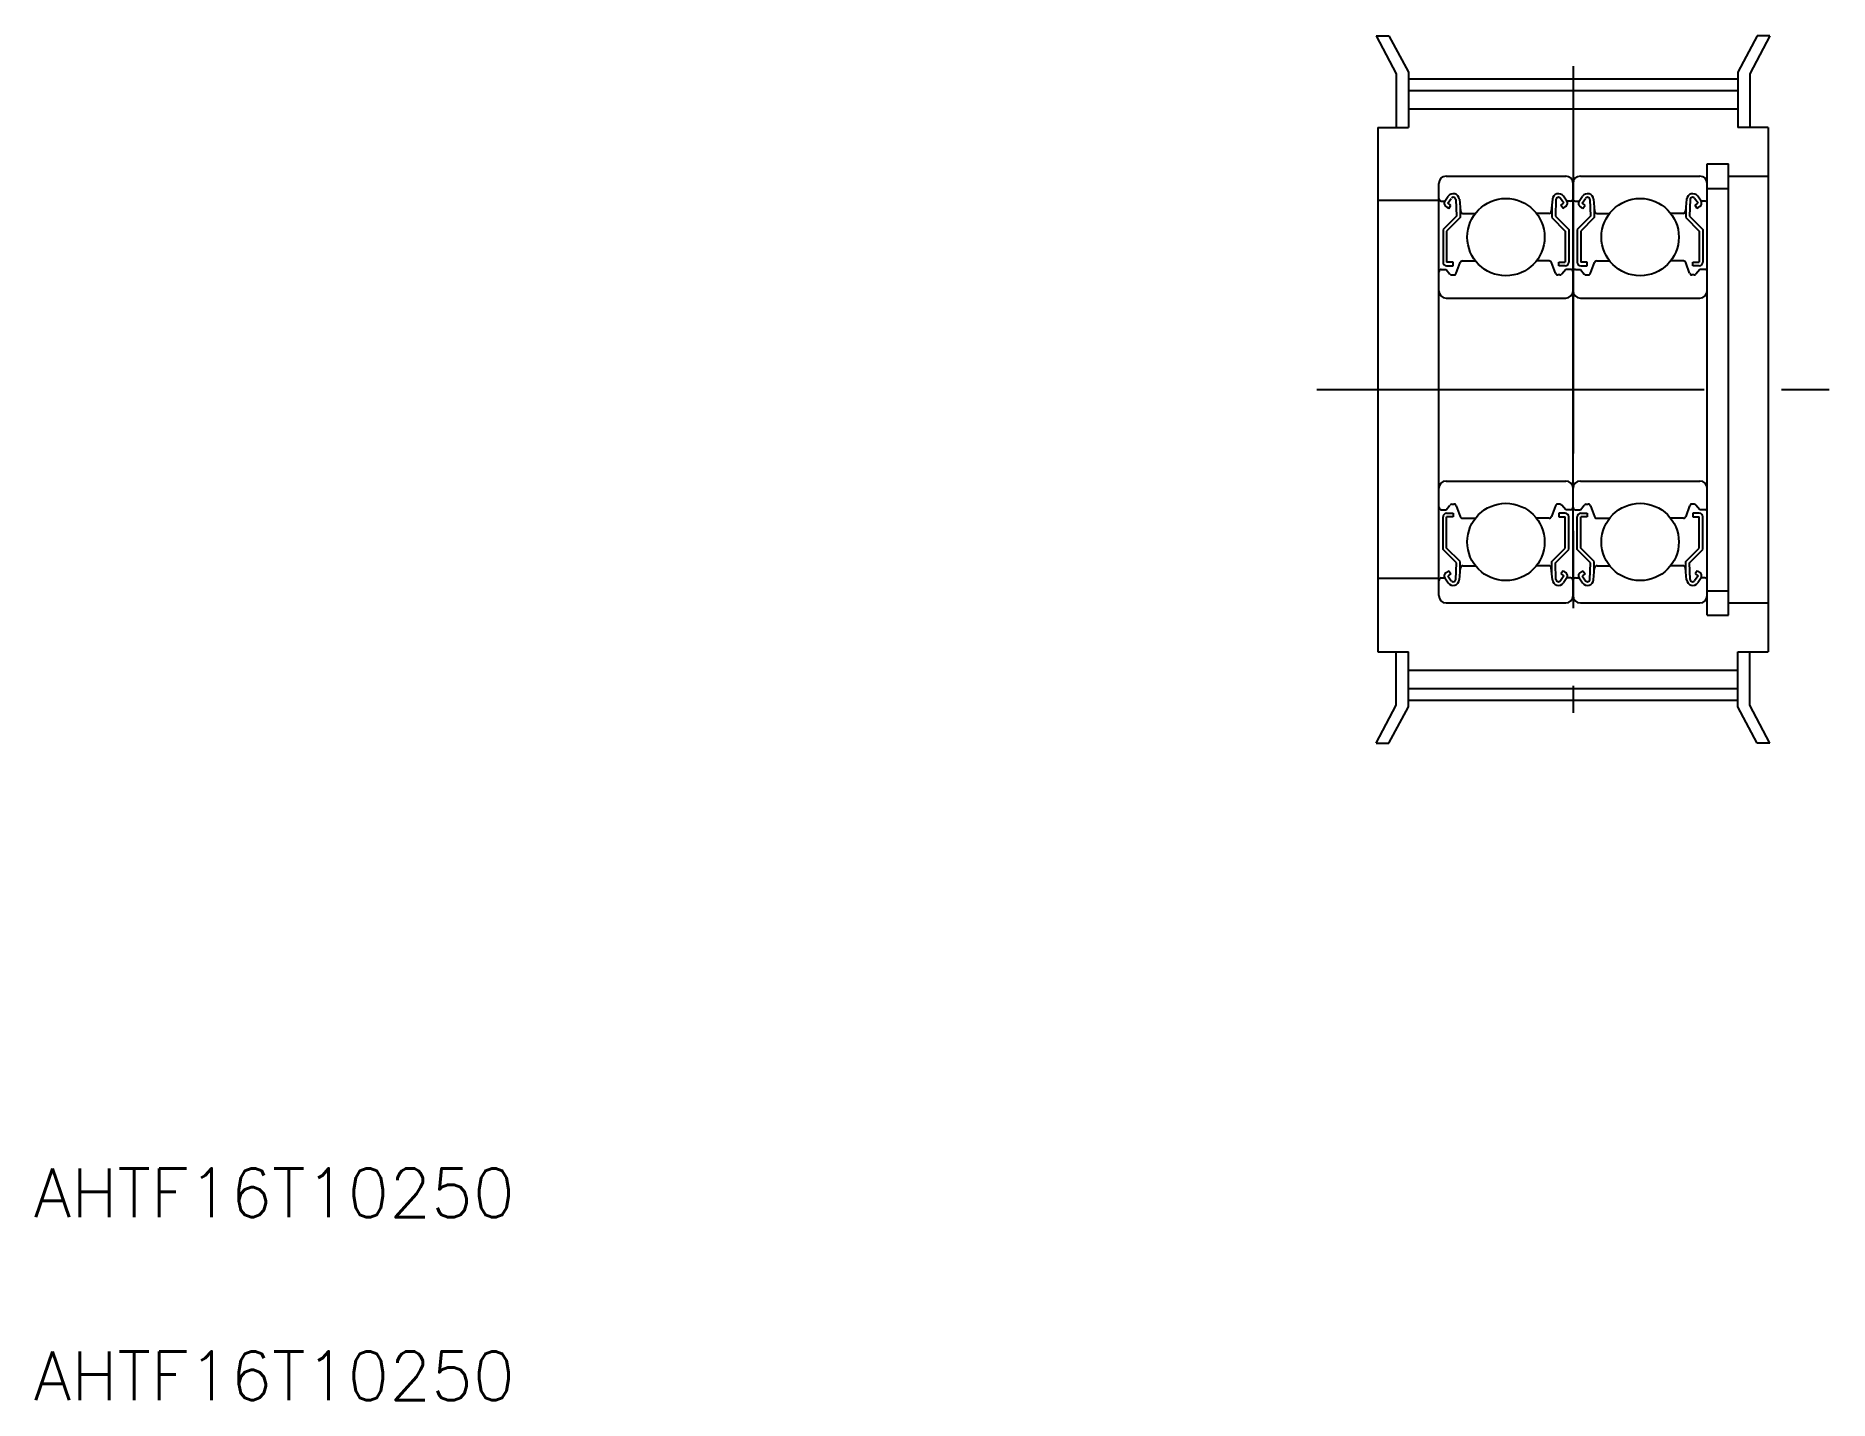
# Model space of a CAD drawing. Extents: x 10 to 157, y 10 to 122.
import ezdxf

# ---------------------------------------------------------------- set-up
doc = ezdxf.new("R2010")
doc.units = 0
doc.linetypes.add('CENTER', pattern=[50.8, 31.75, -6.35, 6.35, -6.35])
doc.layers.get('0').update_dxf_attribs({"linetype": 'CONTINUOUS'})
doc.layers.add('CENTER', color=1, linetype='CENTER')
doc.styles.get("Standard").update_dxf_attribs({"font": 'txt.shx'})

msp = doc.modelspace()

# ---------------------------------------------------------------- linework, layer by layer
at = {"color": 7, "linetype": 'CONTINUOUS'}
for p, q in [((120.05, 121.87), (121.69, 118.77)), ((120.05, 121.87), (121.08, 121.87)), ((121.08, 121.87), (122.69, 118.9)), ((151.29, 121.87), (149.69, 118.9)), ((152.33, 121.87), (150.69, 118.77)), ((152.33, 121.87), (151.29, 121.87)), ((121.69, 118.77), (121.69, 114.37)), ((122.69, 118.9), (122.69, 114.37)), ((149.69, 118.9), (149.69, 114.37)), ((150.69, 118.77), (150.69, 114.37)), ((122.69, 117.4), (149.69, 117.4)), ((129.19, 117.4), (129.19, 117.4)), ((136.19, 117.4), (136.19, 117.4)), ((122.69, 115.9), (149.69, 115.9)), ((120.19, 114.37), (120.19, 71.37)), ((120.19, 114.37), (122.69, 114.37)), ((152.19, 114.37), (149.69, 114.37)), ((152.19, 114.37), (152.19, 71.37)), ((125.79, 110.37), (135.59, 110.37)), ((136.79, 110.37), (146.59, 110.37)), ((147.19, 74.37), (147.19, 111.37)), ((147.19, 111.37), (148.94, 111.37)), ((148.94, 74.37), (148.94, 111.37)), ((125.19, 75.97), (125.19, 109.77)), ((136.19, 75.97), (136.19, 109.77)), ((136.19, 75.97), (136.19, 109.77)), ((147.19, 75.97), (147.19, 109.77)), ((147.19, 109.37), (148.94, 109.37)), ((125.19, 108.37), (120.19, 108.37)), ((125.39, 108.32), (125.69, 108.32)), ((125.69, 108.32), (125.96, 108.72)), ((126, 107.73), (125.76, 107.91)), ((125.93, 108.15), (126.21, 108.55)), ((126.18, 107.98), (125.93, 108.15)), ((126, 107.73), (126.18, 107.98)), ((126.58, 108.45), (126.63, 107.1)), ((126.87, 108.48), (126.96, 107.51)), ((126.93, 107.84), (126.93, 106.97)), ((127.16, 107.32), (128.18, 107.32)), ((134.21, 107.32), (133.19, 107.32)), ((134.5, 108.48), (134.41, 107.51)), ((134.44, 107.84), (134.44, 106.97)), ((134.79, 108.45), (134.74, 107.1)), ((135.44, 108.15), (135.16, 108.55)), ((135.19, 107.98), (135.44, 108.15)), ((135.37, 107.73), (135.19, 107.98)), ((135.37, 107.73), (135.61, 107.91)), ((135.69, 108.32), (135.41, 108.72)), ((135.99, 108.32), (135.69, 108.32)), ((136.39, 108.32), (136.69, 108.32)), ((136.69, 108.32), (136.96, 108.72)), ((137, 107.73), (136.76, 107.91)), ((136.93, 108.15), (137.21, 108.55)), ((137.18, 107.98), (136.93, 108.15)), ((137, 107.73), (137.18, 107.98)), ((137.58, 108.45), (137.63, 107.1)), ((137.87, 108.48), (137.96, 107.51)), ((137.93, 107.84), (137.93, 106.97)), ((138.16, 107.32), (139.18, 107.32)), ((145.21, 107.32), (144.19, 107.32)), ((145.5, 108.48), (145.41, 107.51)), ((145.44, 107.84), (145.44, 106.97)), ((145.79, 108.45), (145.74, 107.1)), ((146.44, 108.15), (146.16, 108.55)), ((146.19, 107.98), (146.44, 108.15)), ((146.37, 107.73), (146.19, 107.98)), ((146.37, 107.73), (146.61, 107.91)), ((146.69, 108.32), (146.41, 108.72)), ((146.99, 108.32), (146.69, 108.32)), ((126.63, 107.1), (125.53, 106)), ((125.53, 106), (125.53, 103.32)), ((126.93, 106.97), (125.83, 105.87)), ((125.83, 105.87), (125.83, 103.32)), ((134.44, 106.97), (135.54, 105.87)), ((134.74, 107.1), (135.84, 106)), ((135.54, 105.87), (135.54, 103.32)), ((135.84, 106), (135.84, 103.32)), ((137.63, 107.1), (136.53, 106)), ((136.53, 106), (136.53, 103.32)), ((137.93, 106.97), (136.83, 105.87)), ((136.83, 105.87), (136.83, 103.32)), ((145.44, 106.97), (146.54, 105.87)), ((145.74, 107.1), (146.84, 106)), ((146.54, 105.87), (146.54, 103.32)), ((146.84, 106), (146.84, 103.32)), ((126.35, 103.32), (125.83, 103.32)), ((125.83, 103.02), (126.35, 103.02)), ((126.35, 103.02), (126.35, 103.32)), ((126.62, 102.41), (126.94, 103.29)), ((127.13, 103.42), (128.18, 103.42)), ((134.24, 103.42), (133.19, 103.42)), ((134.75, 102.41), (134.43, 103.29)), ((135.02, 103.02), (135.02, 103.32)), ((135.02, 103.32), (135.54, 103.32)), ((135.54, 103.02), (135.02, 103.02)), ((137.35, 103.32), (136.83, 103.32)), ((136.83, 103.02), (137.35, 103.02)), ((137.35, 103.02), (137.35, 103.32)), ((137.62, 102.41), (137.94, 103.29)), ((138.13, 103.42), (139.18, 103.42)), ((145.24, 103.42), (144.19, 103.42)), ((145.75, 102.41), (145.43, 103.29)), ((146.02, 103.32), (146.54, 103.32)), ((146.02, 103.02), (146.02, 103.32)), ((146.54, 103.02), (146.02, 103.02)), ((125.39, 102.72), (125.79, 102.72)), ((125.79, 102.72), (126.1, 102.34)), ((126.26, 102.27), (126.43, 102.27)), ((135.11, 102.27), (134.94, 102.27)), ((135.59, 102.72), (135.27, 102.34)), ((135.99, 102.72), (135.59, 102.72)), ((136.39, 102.72), (136.79, 102.72)), ((136.79, 102.72), (137.1, 102.34)), ((137.26, 102.27), (137.43, 102.27)), ((146.11, 102.27), (145.94, 102.27)), ((146.59, 102.72), (146.27, 102.34)), ((146.99, 102.72), (146.59, 102.72)), ((125.79, 100.37), (135.59, 100.37)), ((136.79, 100.37), (146.59, 100.37)), ((125.19, 92.87), (125.19, 92.87)), ((136.19, 92.87), (136.19, 92.87)), ((125.79, 85.37), (135.59, 85.37)), ((136.79, 85.37), (146.59, 85.37)), ((125.19, 84.62), (125.19, 84.62)), ((136.19, 84.62), (136.19, 84.62)), ((125.39, 83.02), (125.79, 83.02)), ((125.53, 79.75), (125.53, 82.42)), ((125.79, 83.02), (126.1, 83.4)), ((125.83, 82.72), (126.35, 82.72)), ((126.35, 82.42), (125.83, 82.42)), ((125.83, 79.87), (125.83, 82.42)), ((126.26, 83.47), (126.43, 83.47)), ((126.35, 82.72), (126.35, 82.42)), ((126.62, 83.34), (126.94, 82.46)), ((134.75, 83.34), (134.43, 82.46)), ((135.11, 83.47), (134.94, 83.47)), ((135.54, 82.72), (135.02, 82.72)), ((135.02, 82.72), (135.02, 82.42)), ((135.02, 82.42), (135.54, 82.42)), ((135.59, 83.02), (135.27, 83.4)), ((135.54, 79.87), (135.54, 82.42)), ((135.99, 83.02), (135.59, 83.02)), ((135.84, 79.75), (135.84, 82.42)), ((136.39, 83.02), (136.79, 83.02)), ((136.53, 79.75), (136.53, 82.42)), ((136.79, 83.02), (137.1, 83.4)), ((136.83, 82.72), (137.35, 82.72)), ((136.83, 79.87), (136.83, 82.42)), ((137.35, 82.42), (136.83, 82.42)), ((137.26, 83.47), (137.43, 83.47)), ((137.35, 82.72), (137.35, 82.42)), ((137.62, 83.34), (137.94, 82.46)), ((145.75, 83.34), (145.43, 82.46)), ((146.11, 83.47), (145.94, 83.47)), ((146.02, 82.72), (146.02, 82.42)), ((146.54, 82.72), (146.02, 82.72)), ((146.02, 82.42), (146.54, 82.42)), ((146.59, 83.02), (146.27, 83.4)), ((146.54, 79.87), (146.54, 82.42)), ((146.99, 83.02), (146.59, 83.02)), ((146.84, 79.75), (146.84, 82.42)), ((127.13, 82.32), (128.18, 82.32)), ((134.24, 82.32), (133.19, 82.32)), ((138.13, 82.32), (139.18, 82.32)), ((145.24, 82.32), (144.19, 82.32)), ((126.63, 78.65), (125.53, 79.75)), ((126.93, 78.77), (125.83, 79.87)), ((134.44, 78.77), (135.54, 79.87)), ((134.74, 78.65), (135.84, 79.75)), ((137.63, 78.65), (136.53, 79.75)), ((137.93, 78.77), (136.83, 79.87)), ((145.44, 78.77), (146.54, 79.87)), ((145.74, 78.65), (146.84, 79.75)), ((126, 78.01), (125.76, 77.84)), ((126, 78.01), (126.18, 77.77)), ((126.58, 77.3), (126.63, 78.65)), ((126.87, 77.27), (126.96, 78.24)), ((126.93, 77.9), (126.93, 78.77)), ((127.16, 78.42), (128.18, 78.42)), ((134.21, 78.42), (133.19, 78.42)), ((134.5, 77.27), (134.41, 78.24)), ((134.44, 77.9), (134.44, 78.77)), ((134.79, 77.3), (134.74, 78.65)), ((135.37, 78.01), (135.19, 77.77)), ((135.37, 78.01), (135.61, 77.84)), ((137, 78.01), (136.76, 77.84)), ((137, 78.01), (137.18, 77.77)), ((137.58, 77.3), (137.63, 78.65)), ((137.87, 77.27), (137.96, 78.24)), ((137.93, 77.9), (137.93, 78.77)), ((138.16, 78.42), (139.18, 78.42)), ((145.21, 78.42), (144.19, 78.42)), ((145.5, 77.27), (145.41, 78.24)), ((145.44, 77.9), (145.44, 78.77)), ((145.79, 77.3), (145.74, 78.65)), ((146.37, 78.01), (146.19, 77.77)), ((146.37, 78.01), (146.61, 77.84)), ((125.19, 77.37), (120.19, 77.37)), ((125.39, 77.42), (125.69, 77.42)), ((125.69, 77.42), (125.96, 77.03)), ((126.18, 77.77), (125.93, 77.6)), ((125.93, 77.6), (126.21, 77.19)), ((135.44, 77.6), (135.16, 77.19)), ((135.19, 77.77), (135.44, 77.6)), ((135.69, 77.42), (135.41, 77.03)), ((135.99, 77.42), (135.69, 77.42)), ((136.39, 77.42), (136.69, 77.42)), ((136.69, 77.42), (136.96, 77.03)), ((137.18, 77.77), (136.93, 77.6)), ((136.93, 77.6), (137.21, 77.19)), ((146.44, 77.6), (146.16, 77.19)), ((146.19, 77.77), (146.44, 77.6)), ((146.69, 77.42), (146.41, 77.03)), ((146.99, 77.42), (146.69, 77.42)), ((125.79, 75.37), (135.59, 75.37)), ((136.79, 75.37), (146.59, 75.37)), ((147.19, 76.37), (148.94, 76.37)), ((148.94, 75.37), (152.19, 75.37)), ((147.19, 74.37), (148.94, 74.37)), ((120.19, 71.37), (122.69, 71.37)), ((121.69, 66.98), (121.69, 71.37)), ((122.69, 66.85), (122.69, 71.37)), ((149.69, 66.85), (149.69, 71.37)), ((149.69, 71.37), (152.19, 71.37)), ((150.69, 66.98), (150.69, 71.37)), ((122.69, 69.85), (149.69, 69.85)), ((122.69, 68.35), (149.69, 68.35)), ((120.05, 63.87), (121.69, 66.98)), ((121.08, 63.87), (122.69, 66.85)), ((151.29, 63.87), (149.69, 66.85)), ((152.33, 63.87), (150.69, 66.98)), ((120.05, 63.87), (121.08, 63.87)), ((152.33, 63.87), (151.29, 63.87))]:
    msp.add_line(p, q, dxfattribs=at)
at = {"color": 0, "linetype": 'CONTINUOUS'}
msp.add_line((148.94, 110.37), (152.19, 110.37), dxfattribs=at)
at = {"color": 7, "linetype": 'CONTINUOUS'}
for centre in [(130.69, 105.37), (141.69, 105.37), (130.69, 80.37), (141.69, 80.37)]:
    msp.add_circle(centre, 3.17, dxfattribs=at)
for centre, radius, start, end in [((125.79, 109.77), 0.6, 90, 180), ((135.59, 109.77), 0.6, 0, 90), ((136.79, 109.77), 0.6, 90, 180), ((146.59, 109.77), 0.6, 0, 90), ((126.37, 108.43), 0.5, 5.065, 144.9356), ((135, 108.43), 0.5, 35.0644, 174.935), ((137.37, 108.43), 0.5, 5.065, 144.9356), ((146, 108.43), 0.5, 35.0644, 174.935), ((125.39, 108.52), 0.2, 180, 270), ((125.93, 108.15), 0.3, 144.9356, 235.0377), ((126.38, 108.44), 0.2, 2.1312, 144.9367), ((127.16, 107.52), 0.2, 185.065, 270), ((134.21, 107.52), 0.2, 270, 354.935), ((134.99, 108.44), 0.2, 35.0633, 177.8688), ((135.44, 108.15), 0.3, 304.9623, 35.0644), ((135.99, 108.52), 0.2, 270, 0), ((136.39, 108.52), 0.2, 180, 270), ((136.93, 108.15), 0.3, 144.9356, 235.0377), ((137.38, 108.44), 0.2, 2.1312, 144.9367), ((138.16, 107.52), 0.2, 185.065, 270), ((145.21, 107.52), 0.2, 270, 354.935), ((145.99, 108.44), 0.2, 35.0633, 177.8688), ((146.44, 108.15), 0.3, 304.9623, 35.0644), ((146.99, 108.52), 0.2, 270, 0), ((125.83, 103.32), 0.3, 180, 270), ((127.13, 103.22), 0.2, 90, 159.9703), ((134.24, 103.22), 0.2, 20.0297, 90), ((135.54, 103.32), 0.3, 270, 0), ((136.83, 103.32), 0.3, 180, 270), ((138.13, 103.22), 0.2, 90, 159.9703), ((145.24, 103.22), 0.2, 20.0297, 90), ((146.54, 103.32), 0.3, 270, 0), ((125.39, 102.52), 0.2, 90, 180), ((126.26, 102.47), 0.2, 219.997, 270), ((126.43, 102.47), 0.2, 270, 339.9703), ((134.94, 102.47), 0.2, 200.0297, 270), ((135.11, 102.47), 0.2, 270, 320.003), ((135.99, 102.52), 0.2, 0, 90), ((136.39, 102.52), 0.2, 90, 180), ((137.26, 102.47), 0.2, 219.997, 270), ((137.43, 102.47), 0.2, 270, 339.9703), ((145.94, 102.47), 0.2, 200.0297, 270), ((146.11, 102.47), 0.2, 270, 320.003), ((146.99, 102.52), 0.2, 0, 90), ((125.79, 100.97), 0.6, 180, 270), ((135.59, 100.97), 0.6, 270, 0), ((136.79, 100.97), 0.6, 180, 270), ((146.59, 100.97), 0.6, 270, 0), ((125.79, 84.77), 0.6, 90, 180), ((135.59, 84.77), 0.6, 0, 90), ((136.79, 84.77), 0.6, 90, 180), ((146.59, 84.77), 0.6, 0, 90), ((125.39, 83.22), 0.2, 180, 270), ((125.83, 82.42), 0.3, 90, 180), ((126.26, 83.27), 0.2, 90, 140.003), ((126.43, 83.27), 0.2, 20.0297, 90), ((127.13, 82.52), 0.2, 200.0297, 270), ((134.24, 82.52), 0.2, 270, 339.9703), ((134.94, 83.27), 0.2, 90, 159.9703), ((135.11, 83.27), 0.2, 39.997, 90), ((135.54, 82.42), 0.3, 0, 90), ((135.99, 83.22), 0.2, 270, 0), ((136.39, 83.22), 0.2, 180, 270), ((136.83, 82.42), 0.3, 90, 180), ((137.26, 83.27), 0.2, 90, 140.003), ((137.43, 83.27), 0.2, 20.0297, 90), ((138.13, 82.52), 0.2, 200.0297, 270), ((145.24, 82.52), 0.2, 270, 339.9703), ((145.94, 83.27), 0.2, 90, 159.9703), ((146.11, 83.27), 0.2, 39.997, 90), ((146.54, 82.42), 0.3, 0, 90), ((146.99, 83.22), 0.2, 270, 0), ((127.16, 78.22), 0.2, 90, 174.935), ((134.21, 78.22), 0.2, 5.065, 90), ((138.16, 78.22), 0.2, 90, 174.935), ((145.21, 78.22), 0.2, 5.065, 90), ((125.39, 77.22), 0.2, 90, 180), ((125.93, 77.6), 0.3, 124.9623, 215.0644), ((126.37, 77.31), 0.5, 215.0644, 354.935), ((126.38, 77.31), 0.2, 215.0633, 357.8688), ((135, 77.31), 0.5, 185.065, 324.9356), ((134.99, 77.31), 0.2, 182.1312, 324.9367), ((135.44, 77.6), 0.3, 324.9356, 55.0377), ((135.99, 77.22), 0.2, 0, 90), ((136.39, 77.22), 0.2, 90, 180), ((136.93, 77.6), 0.3, 124.9623, 215.0644), ((137.37, 77.31), 0.5, 215.0644, 354.935), ((137.38, 77.31), 0.2, 215.0633, 357.8688), ((146, 77.31), 0.5, 185.065, 324.9356), ((145.99, 77.31), 0.2, 182.1312, 324.9367), ((146.44, 77.6), 0.3, 324.9356, 55.0377), ((146.99, 77.22), 0.2, 0, 90), ((125.79, 75.97), 0.6, 180, 270), ((135.59, 75.97), 0.6, 270, 0), ((136.79, 75.97), 0.6, 180, 270), ((146.59, 75.97), 0.6, 270, 0)]:
    msp.add_arc(centre, radius, start, end, dxfattribs=at)
at = {"layer": 'CENTER', "color": 1, "linetype": 'CENTER'}
for p, q in [((136.19, 119.38), (136.19, 66.36)), ((122.69, 118.34), (149.69, 118.34)), ((115.19, 92.87), (157.19, 92.87)), ((122.69, 67.41), (149.69, 67.41))]:
    msp.add_line(p, q, dxfattribs=at)

# ---------------------------------------------------------------- texts
at = {"color": 7, "linetype": 'CONTINUOUS'}
for p in [(10, 25), (10, 10)]:
    msp.add_text('AHTF16T10250', height=4, dxfattribs=at).set_placement(p)

doc.saveas('drawing.dxf')
